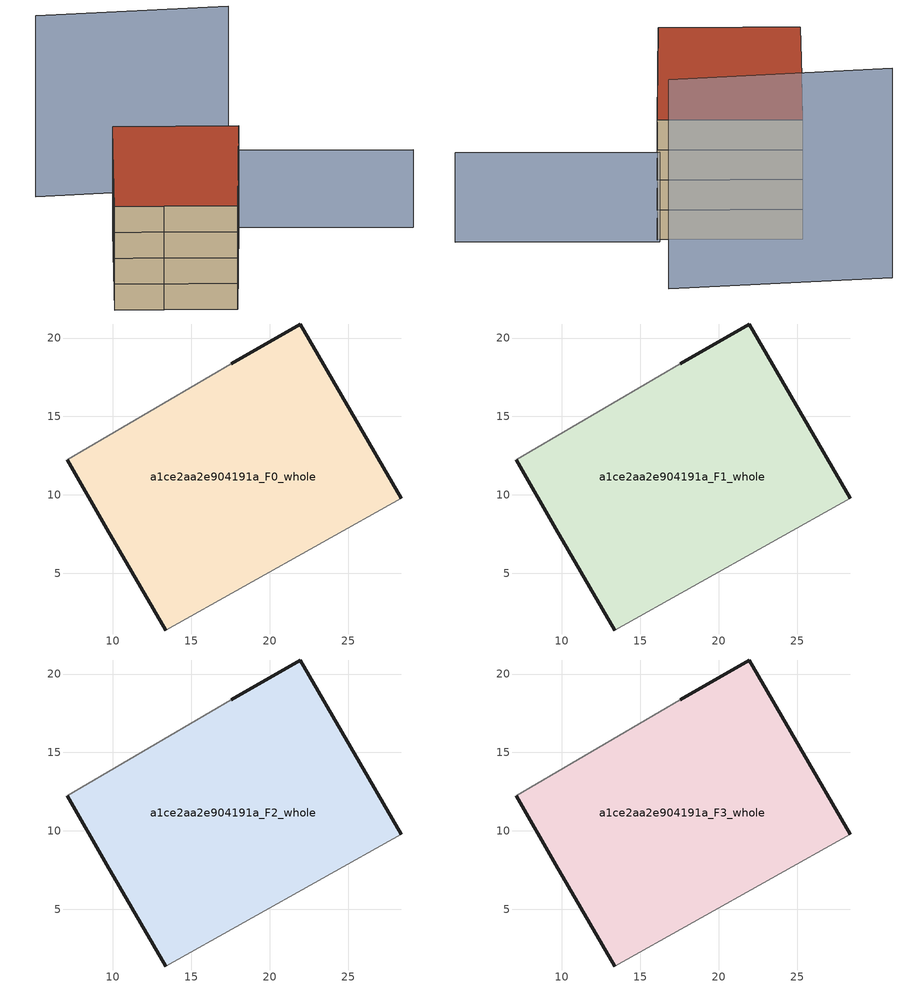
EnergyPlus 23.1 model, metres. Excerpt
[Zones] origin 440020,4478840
a1ce2aa2e904191a_F0_whole
 floor ground (EU_floor_Construction): 21.94,20.9 28.39,9.78 13.37,1.39 9.62,7.85 7.08,12.25 17.56,18.36 z0
 wall outside (EU_wall_Construction): 7.08,12.25 9.62,7.85 13.37,1.39 / 28.39,9.78 21.94,20.9 17.56,18.36 z0:3
 wall adiabatic (EU_wall_Construction): 17.56,18.36 7.08,12.25 / 13.37,1.39 28.39,9.78 z0:3
a1ce2aa2e904191a_F1_whole
 floor to a1ce2aa2e904191a_F0_whole (EU_floor_Construction): 21.94,20.9 28.39,9.78 13.37,1.39 9.62,7.85 7.08,12.25 17.56,18.36 z3
 wall outside (EU_wall_Construction): 7.08,12.25 9.62,7.85 13.37,1.39 / 28.39,9.78 21.94,20.9 17.56,18.36 z3:6
 wall adiabatic (EU_wall_Construction): 17.56,18.36 7.08,12.25 / 13.37,1.39 28.39,9.78 z3:6
a1ce2aa2e904191a_F2_whole
 floor to a1ce2aa2e904191a_F1_whole (EU_floor_Construction): 21.94,20.9 28.39,9.78 13.37,1.39 9.62,7.85 7.08,12.25 17.56,18.36 z6
 wall outside (EU_wall_Construction): 7.08,12.25 9.62,7.85 13.37,1.39 / 28.39,9.78 21.94,20.9 17.56,18.36 z6:9
 wall adiabatic (EU_wall_Construction): 17.56,18.36 7.08,12.25 / 13.37,1.39 28.39,9.78 z6:9
a1ce2aa2e904191a_F3_whole
 floor to a1ce2aa2e904191a_F2_whole (EU_floor_Construction): 21.94,20.9 28.39,9.78 13.37,1.39 9.62,7.85 7.08,12.25 17.56,18.36 z9
 wall outside (EU_wall_Construction): 7.08,12.25 9.62,7.85 13.37,1.39 / 28.39,9.78 21.94,20.9 17.56,18.36 z9:12
 wall adiabatic (EU_wall_Construction): 17.56,18.36 7.08,12.25 / 13.37,1.39 28.39,9.78 z9:12
 roof outside (EU_roof_Construction): 28.39,9.78 21.94,20.9 17.56,18.36 7.08,12.25 9.62,7.85 13.37,1.39 z12
shading: 13.37,1.39 28.55,10.16 / 28.55,10.16 37.6,-5.5 / 17.61,18.33 7.08,12.25 z0:9; 35.79,15.18 24.22,31.26 z0:21
[Building]
EU S2 Campaign: North Axis=0; Terrain=City; Solar Distribution=FullExterior
[Site:Location]
Madrid: Latitude=40.5; Longitude=-3.5; Time Zone=1; Elevation=609
[SizingPeriod:WeatherFileDays]
AnnualSizingPeriod: Begin Month=1; Begin Day of Month=1; End Month=12; End Day of Month=31; Day of Week for Start Day=Monday; Use Weather File Daylight Saving Period=No; Use Weather File Rain and Snow Indicators=No
[MATERIAL]
EU_InternalMass_Material: Roughness=MediumRough; Thickness=0.1; Conductivity=1; Density=1800; Specific Heat=900; Thermal Absorptance=0.9; Solar Absorptance=0.7; Visible Absorptance=0.7
[MATERIAL:NOMASS] Roughness=MediumRough; Thermal Absorptance=0.9; Solar Absorptance=0.7; Visible Absorptance=0.7
Name | Thermal Resistance
EU_wall_NoMass | 0.419739
EU_roof_NoMass | 0.352165
EU_floor_NoMass | 0.608284
[CONSTRUCTION]
EU_wall_Construction: EU_wall_NoMass
EU_roof_Construction: EU_roof_NoMass
EU_floor_Construction: EU_floor_NoMass
EU_InternalMass_Construction: EU_InternalMass_Material
[ZONE] Type=1; Multiplier=1; Ceiling Height=autocalculate; Volume=655.815; Floor Area=autocalculate; Part of Total Floor Area=Yes
a1ce2aa2e904191a_F0_whole; a1ce2aa2e904191a_F1_whole; a1ce2aa2e904191a_F2_whole; a1ce2aa2e904191a_F3_whole
[INTERNALMASS] Construction=EU_InternalMass_Construction; Surface Area=207.889
Name | Zone or ZoneList
a1ce2aa2e904191a_F0_whole_EU_InternalMass | a1ce2aa2e904191a_F0_whole
a1ce2aa2e904191a_F1_whole_EU_InternalMass | a1ce2aa2e904191a_F1_whole
a1ce2aa2e904191a_F2_whole_EU_InternalMass | a1ce2aa2e904191a_F2_whole
a1ce2aa2e904191a_F3_whole_EU_InternalMass | a1ce2aa2e904191a_F3_whole
[OTHEREQUIPMENT] Fuel Type=Electricity; Design Level Calculation Method=Watts/Area; Power per Zone Floor Area=1; Fraction Latent=0; Fraction Radiant=0; Fraction Lost=0; Carbon Dioxide Generation Rate=0; EndUse Subcategory=EU_Step8_InternalGains
Name | Zone or ZoneList or Space or SpaceList | Schedule
EU_Step8_InternalGain_a1ce2aa2e904191a_F0_whole_f000 | a1ce2aa2e904191a_F0_whole | EU_Step8_GainSchedule_a1ce2aa2e904191a_F0_whole_f000
EU_Step8_InternalGain_a1ce2aa2e904191a_F1_whole_f000 | a1ce2aa2e904191a_F1_whole | EU_Step8_GainSchedule_a1ce2aa2e904191a_F1_whole_f000
EU_Step8_InternalGain_a1ce2aa2e904191a_F2_whole_f000 | a1ce2aa2e904191a_F2_whole | EU_Step8_GainSchedule_a1ce2aa2e904191a_F2_whole_f000
EU_Step8_InternalGain_a1ce2aa2e904191a_F3_whole_f000 | a1ce2aa2e904191a_F3_whole | EU_Step8_GainSchedule_a1ce2aa2e904191a_F3_whole_f000
[ZONEVENTILATION:DESIGNFLOWRATE] Schedule=EU_AlwaysOn; Design Flow Rate Calculation Method=AirChanges/Hour; Air Changes per Hour=0.703302; Ventilation Type=Natural; Fan Pressure Rise=0; Fan Total Efficiency=1; Constant Term Coefficient=1; Temperature Term Coefficient=0; Velocity Term Coefficient=0; Velocity Squared Term Coefficient=0; Minimum Indoor Temperature=-100; Maximum Indoor Temperature=100; Delta Temperature=-100; Minimum Outdoor Temperature=-100; Maximum Outdoor Temperature=100; Maximum Wind Speed=40
Name | Zone or ZoneList or Space or SpaceList
EU_ConstantAir_a1ce2aa2e904191a_F0_whole | a1ce2aa2e904191a_F0_whole
EU_ConstantAir_a1ce2aa2e904191a_F1_whole | a1ce2aa2e904191a_F1_whole
EU_ConstantAir_a1ce2aa2e904191a_F2_whole | a1ce2aa2e904191a_F2_whole
EU_ConstantAir_a1ce2aa2e904191a_F3_whole | a1ce2aa2e904191a_F3_whole
[HVACTEMPLATE:THERMOSTAT] Constant Heating Setpoint=20; Constant Cooling Setpoint=50
EU_HeatOnly_a1ce2aa2e904191a_F0_whole; EU_HeatOnly_a1ce2aa2e904191a_F1_whole; EU_HeatOnly_a1ce2aa2e904191a_F2_whole; EU_HeatOnly_a1ce2aa2e904191a_F3_whole
[HVACTEMPLATE:ZONE:IDEALLOADSAIRSYSTEM] System Availability Schedule=EU_AlwaysOn; Maximum Heating Supply Air Temperature=50; Minimum Cooling Supply Air Temperature=13; Maximum Heating Supply Air Humidity Ratio=0.0156; Minimum Cooling Supply Air Humidity Ratio=0.0077; Heating Limit=NoLimit; Cooling Limit=NoLimit; Heating Availability Schedule=EU_AlwaysOn; Cooling Availability Schedule=EU_CoolingOff; Dehumidification Control Type=ConstantSensibleHeatRatio; Cooling Sensible Heat Ratio=0.7; Dehumidification Setpoint=60; Humidification Control Type=None; Humidification Setpoint=30; Outdoor Air Method=None; Outdoor Air Flow Rate per Person=0.00944; Outdoor Air Flow Rate per Zone Floor Area=0; Outdoor Air Flow Rate per Zone=0; Demand Controlled Ventilation Type=None; Outdoor Air Economizer Type=NoEconomizer; Heat Recovery Type=None; Sensible Heat Recovery Effectiveness=0.7; Latent Heat Recovery Effectiveness=0.65
Name | Template Thermostat
a1ce2aa2e904191a_F0_whole | EU_HeatOnly_a1ce2aa2e904191a_F0_whole
a1ce2aa2e904191a_F1_whole | EU_HeatOnly_a1ce2aa2e904191a_F1_whole
a1ce2aa2e904191a_F2_whole | EU_HeatOnly_a1ce2aa2e904191a_F2_whole
a1ce2aa2e904191a_F3_whole | EU_HeatOnly_a1ce2aa2e904191a_F3_whole
[SIZING:ZONE] Zone Cooling Design Supply Air Temperature Input Method=SupplyAirTemperature; Zone Cooling Design Supply Air Temperature=13; Zone Heating Design Supply Air Temperature Input Method=SupplyAirTemperature; Zone Heating Design Supply Air Temperature=50; Zone Cooling Design Supply Air Humidity Ratio=0.008; Zone Heating Design Supply Air Humidity Ratio=0.008; Cooling Design Air Flow Method=DesignDay; Cooling Design Air Flow Rate=0; Cooling Minimum Air Flow per Zone Floor Area=0.000762; Cooling Minimum Air Flow=0; Cooling Minimum Air Flow Fraction=0.2; Heating Design Air Flow Method=DesignDay; Heating Design Air Flow Rate=0; Heating Maximum Air Flow per Zone Floor Area=0.002032; Heating Maximum Air Flow=0.141576; Heating Maximum Air Flow Fraction=0.3; Account for Dedicated Outdoor Air System=No; Dedicated Outdoor Air System Control Strategy=NeutralSupplyAir; Dedicated Outdoor Air Low Setpoint Temperature for Design=autosize; Dedicated Outdoor Air High Setpoint Temperature for Design=autosize; Zone Load Sizing Method=Sensible Load Only No Latent Load; Zone Latent Cooling Design Supply Air Humidity Ratio Input Method=HumidityRatioDifference; Zone Cooling Design Supply Air Humidity Ratio Difference=0.005; Zone Latent Heating Design Supply Air Humidity Ratio Input Method=HumidityRatioDifference; Zone Humidification Design Supply Air Humidity Ratio Difference=0.005
a1ce2aa2e904191a_F0_whole; a1ce2aa2e904191a_F1_whole; a1ce2aa2e904191a_F2_whole; a1ce2aa2e904191a_F3_whole
[SCHEDULE:CONSTANT]
Name | Hourly Value
EU_AlwaysOn | 1
EU_CoolingOff | 0
[SCHEDULE:FILE] Column Number=1; Rows to Skip at Top=0; Number of Hours of Data=8760; Column Separator=Comma; Interpolate to Timestep=No; Minutes per Item=60; Adjust Schedule for Daylight Savings=Yes
Name | File
EU_Step8_GainSchedule_a1ce2aa2e904191a_F0_whole_f000 | ../../schedules/a1ce2aa2e904191a/a1ce2aa2e904191a_F0_whole_f000_gain.csv
EU_Step8_GainSchedule_a1ce2aa2e904191a_F1_whole_f000 | ../../schedules/a1ce2aa2e904191a/a1ce2aa2e904191a_F1_whole_f000_gain.csv
EU_Step8_GainSchedule_a1ce2aa2e904191a_F2_whole_f000 | ../../schedules/a1ce2aa2e904191a/a1ce2aa2e904191a_F2_whole_f000_gain.csv
EU_Step8_GainSchedule_a1ce2aa2e904191a_F3_whole_f000 | ../../schedules/a1ce2aa2e904191a/a1ce2aa2e904191a_F3_whole_f000_gain.csv
